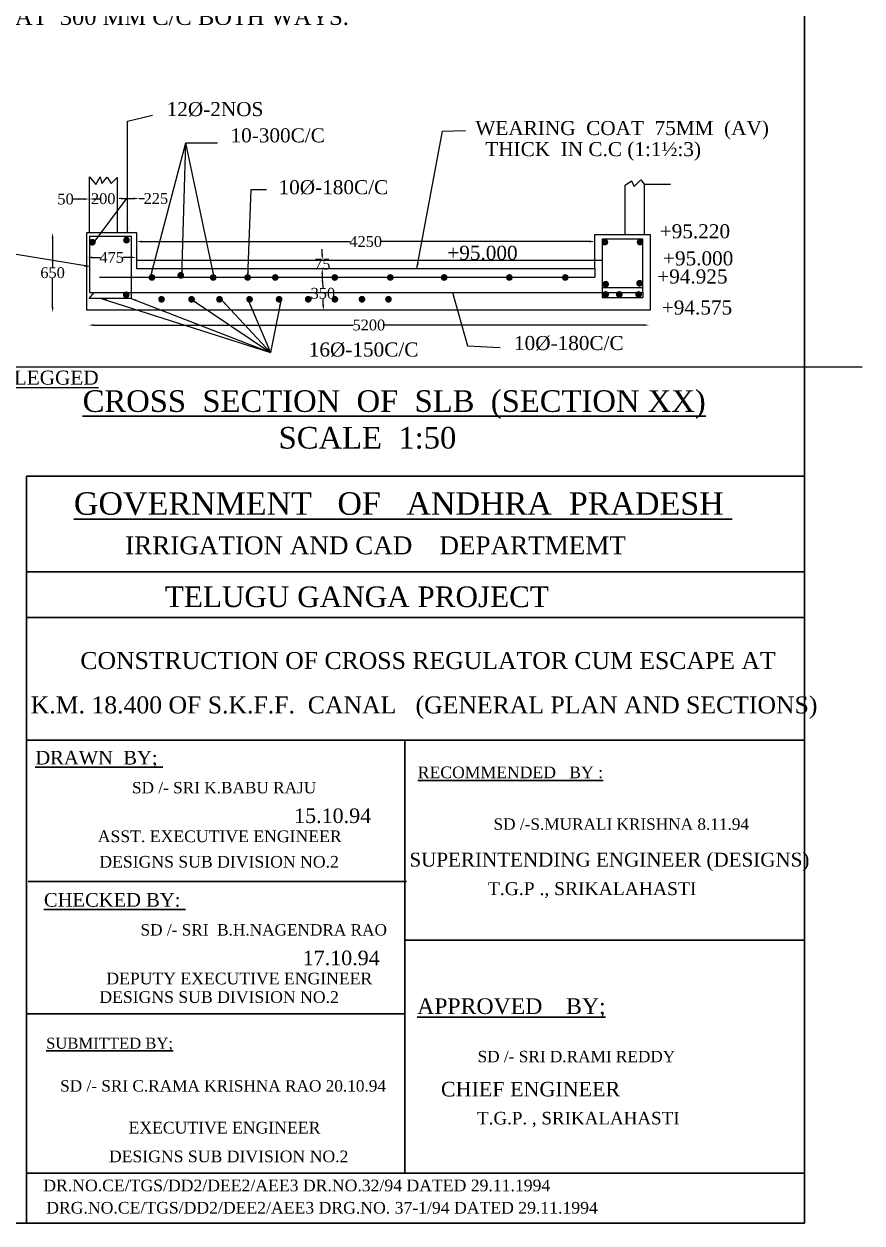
# Model space of a CAD drawing. Header units: millimetres. Extents: x 4336 to 90516, y 1888 to 56787.
# Drawn here: x 75007 to 90516, y 1888 to 24080 of the extents above; entities that cross this region are included whole.
import ezdxf

# ---------------------------------------------------------------- set-up
doc = ezdxf.new("R2010")
doc.units = ezdxf.units.MM
doc.header["$MEASUREMENT"] = 0
doc.header["$PDMODE"] = 66
doc.header["$PDSIZE"] = 170
for name, color, linetype in [('DIM', 5, 'Continuous'), ('DWG. LINE', 1, 'Continuous'), ('HATCH', 2, 'Continuous'), ('TEXT', 7, 'Continuous')]:
    doc.layers.add(name, color=color, linetype=linetype)
doc.layers.add('TITLE', color=7, linetype='Continuous', lineweight=30)
doc.styles.get("Standard").update_dxf_attribs({"font": 'TIMES.TTF', "height": 200})
doc.dimstyles.get("Standard").update_dxf_attribs({"dimtxt": 200, "dimasz": 100, "dimexe": 0.18, "dimexo": 0.0625, "dimgap": 0.09, "dimtad": 0, "dimtih": 1, "dimtoh": 1, "dimdec": 1, "dimzin": 0, "dimdsep": 46, "dimtxsty": 'Standard', "dimcen": 0.09, "dimse1": 1, "dimse2": 1, "dimclrd": 5, "dimclre": 5, "dimclrt": 4, "dimadec": 0, "dimazin": 0, "dimtfac": 1, "dimtdec": 1, "dimtofl": 0, "dimtmove": 0, "dimatfit": 3, "dimfxl": 1, "dimtolj": 1, "dimtzin": 0, "dimarcsym": 0})

# ---------------------------------------------------------------- blocks, each defined once
blk = doc.blocks.new('*D144')
at = {"layer": 'Defpoints', "color": 0}
for p in [(75488, 20214), (75537, 20214), (75488, 18739)]:
    blk.add_point(p, dxfattribs=at)
at = {"layer": 'DIM', "color": 5, "lineweight": -2}
for p, q in [((75537, 20114), (75537, 19578)), ((75537, 18839), (75537, 19375))]:
    blk.add_line(p, q, dxfattribs=at)
at = {"layer": 'DIM', "color": 5}
for points in [[(75520, 20114), (75553, 20114), (75537, 20214)], [(75520, 18839), (75553, 18839), (75537, 18739)]]:
    blk.add_solid(points, dxfattribs=at)
at = {"layer": 'DIM', "color": 4, "insert": (75537, 19476), "char_height": 200, "attachment_point": 5}
blk.add_mtext('\\A1;650', dxfattribs=at)
blk = doc.blocks.new('*D145')
at = {"layer": 'Defpoints', "color": 0}
for p in [(76112, 20837), (76218, 20840), (76218, 20838)]:
    blk.add_point(p, dxfattribs=at)
at = {"layer": 'DIM', "color": 5, "lineweight": -2}
for p, q in [((76012, 20839), (75912, 20839)), ((76318, 20841), (76418, 20842))]:
    blk.add_line(p, q, dxfattribs=at)
at = {"layer": 'DIM', "color": 5}
for points in [[(76012, 20856), (76012, 20823), (76112, 20840)], [(76318, 20858), (76319, 20824), (76218, 20840)]]:
    blk.add_solid(points, dxfattribs=at)
at = {"layer": 'DIM', "color": 4, "insert": (75777, 20839), "char_height": 200, "attachment_point": 5}
blk.add_mtext('\\A1;50', dxfattribs=at)
blk = doc.blocks.new('*D146')
at = {"layer": 'Defpoints', "color": 0}
for p in [(76218, 20840), (76730, 20849), (76730, 20849)]:
    blk.add_point(p, dxfattribs=at)
at = {"layer": 'DIM', "color": 5, "lineweight": -2}
for p, q in [((76118, 20839), (76018, 20837)), ((76830, 20851), (76930, 20853))]:
    blk.add_line(p, q, dxfattribs=at)
at = {"layer": 'DIM', "color": 5}
for points in [[(76830, 20868), (76830, 20834), (76730, 20849)], [(76118, 20855), (76119, 20822), (76218, 20840)]]:
    blk.add_solid(points, dxfattribs=at)
at = {"layer": 'DIM', "color": 4, "insert": (76474, 20845), "char_height": 200, "attachment_point": 5}
blk.add_mtext('\\A1;200', dxfattribs=at)
blk = doc.blocks.new('*D147')
at = {"layer": 'Defpoints', "color": 0}
for p in [(76730, 20849), (77140, 20849), (77140, 20849)]:
    blk.add_point(p, dxfattribs=at)
at = {"layer": 'DIM', "color": 5, "lineweight": -2}
for p, q in [((76830, 20849), (77040, 20849)), ((77140, 20849), (77240, 20849))]:
    blk.add_line(p, q, dxfattribs=at)
at = {"layer": 'DIM', "color": 5}
for points in [[(76830, 20866), (76830, 20833), (76730, 20849)], [(77040, 20866), (77040, 20833), (77140, 20849)]]:
    blk.add_solid(points, dxfattribs=at)
at = {"layer": 'DIM', "color": 4, "insert": (77448, 20849), "char_height": 200, "attachment_point": 5}
blk.add_mtext('\\A1;225', dxfattribs=at)
blk = doc.blocks.new('*D148')
at = {"layer": 'Defpoints', "color": 0}
for p in [(76173, 19757), (77089, 19760), (77089, 19759)]:
    blk.add_point(p, dxfattribs=at)
at = {"layer": 'DIM', "color": 5, "lineweight": -2}
for p, q in [((76273, 19758), (76421, 19759)), ((76989, 19760), (76841, 19759))]:
    blk.add_line(p, q, dxfattribs=at)
at = {"layer": 'DIM', "color": 5}
for points in [[(76273, 19775), (76273, 19742), (76173, 19758)], [(76989, 19776), (76989, 19743), (77089, 19760)]]:
    blk.add_solid(points, dxfattribs=at)
at = {"layer": 'DIM', "color": 4, "insert": (76631, 19759), "char_height": 200, "attachment_point": 5}
blk.add_mtext('\\A1;475', dxfattribs=at)
blk = doc.blocks.new('*D149')
at = {"layer": 'Defpoints', "color": 0}
for p in [(77089, 20099), (85573, 20101), (85573, 20054)]:
    blk.add_point(p, dxfattribs=at)
at = {"layer": 'DIM', "color": 5, "lineweight": -2}
for p, q in [((77189, 20052), (81043, 20053)), ((85473, 20054), (81619, 20053))]:
    blk.add_line(p, q, dxfattribs=at)
at = {"layer": 'DIM', "color": 5}
for points in [[(77189, 20069), (77189, 20036), (77089, 20052)], [(85473, 20071), (85473, 20037), (85573, 20054)]]:
    blk.add_solid(points, dxfattribs=at)
at = {"layer": 'DIM', "color": 4, "insert": (81331, 20053), "char_height": 200, "attachment_point": 5}
blk.add_mtext('\\A1;4250', dxfattribs=at)
blk = doc.blocks.new('*D150')
at = {"layer": 'Defpoints', "color": 0}
for p in [(80295, 19711), (80295, 19555), (80528, 19555)]:
    blk.add_point(p, dxfattribs=at)
at = {"layer": 'DIM', "color": 5, "lineweight": -2}
for p, q in [((80528, 19811), (80528, 19911)), ((80528, 19455), (80528, 19355))]:
    blk.add_line(p, q, dxfattribs=at)
at = {"layer": 'DIM', "color": 5}
for points in [[(80545, 19811), (80511, 19811), (80528, 19711)], [(80545, 19455), (80511, 19455), (80528, 19555)]]:
    blk.add_solid(points, dxfattribs=at)
at = {"layer": 'DIM', "color": 4, "insert": (80528, 19633), "char_height": 200, "attachment_point": 5}
blk.add_mtext('\\A1;75', dxfattribs=at)
blk = doc.blocks.new('*D151')
at = {"layer": 'Defpoints', "color": 0}
for p in [(80528, 19405), (80549, 18783), (80549, 18783)]:
    blk.add_point(p, dxfattribs=at)
at = {"layer": 'DIM', "color": 5, "lineweight": -2}
for p, q in [((80531, 19305), (80535, 19196)), ((80546, 18883), (80542, 18992))]:
    blk.add_line(p, q, dxfattribs=at)
at = {"layer": 'DIM', "color": 5}
for points in [[(80548, 19306), (80515, 19304), (80528, 19405)], [(80563, 18883), (80529, 18882), (80549, 18783)]]:
    blk.add_solid(points, dxfattribs=at)
at = {"layer": 'DIM', "color": 4, "insert": (80539, 19094), "char_height": 200, "attachment_point": 5}
blk.add_mtext('\\A1;350', dxfattribs=at)
blk = doc.blocks.new('*D152')
at = {"layer": 'Defpoints', "color": 0}
for p in [(76203, 18516), (86577, 18516), (86577, 18507)]:
    blk.add_point(p, dxfattribs=at)
at = {"layer": 'DIM', "color": 5, "lineweight": -2}
for p, q in [((76303, 18507), (81107, 18507)), ((86477, 18507), (81673, 18507))]:
    blk.add_line(p, q, dxfattribs=at)
at = {"layer": 'DIM', "color": 5}
for points in [[(76303, 18524), (76303, 18491), (76203, 18507)], [(86477, 18524), (86477, 18491), (86577, 18507)]]:
    blk.add_solid(points, dxfattribs=at)
at = {"layer": 'DIM', "color": 4, "insert": (81390, 18507), "char_height": 200, "attachment_point": 5}
blk.add_mtext('\\A1;5200', dxfattribs=at)

msp = doc.modelspace()

# ---------------------------------------------------------------- linework, layer by layer
at = {"layer": 'DIM'}
msp.add_lwpolyline([(46231.5, 17732.07), (90516.43, 17732.07)], dxfattribs=at)
at = {"layer": 'DWG. LINE'}
for points in [[(76218.46, 20219.04), (76218.46, 21251.05), (76335.33, 21111.98), (76418.84, 21253.58), (76449.21, 21129.68), (76545.38, 21243.47), (76623.84, 21129.68), (76730.13, 21235.88), (76730.13, 20219.04)], [(86136.02, 20182.98), (86136.02, 21094.32), (86248.59, 21179.05), (86299.92, 21074.26), (86424.89, 21194.66), (86482.92, 21116.62), (86969.42, 21116.62)], [(86482.92, 21116.62), (86482.92, 20182.98)], [(76218.29, 20154.98), (76988.56, 20154.98), (76988.56, 19000.89), (76211.69, 19000.89), (76306.95, 19111.64)], [(76218.29, 20154.98), (76218.29, 19111.64), (86457.93, 19111.64), (86457.93, 20098.94), (85705.02, 20098.94), (85705.02, 19199.92), (86457.93, 19199.92)], [(77089.04, 19710.63), (85705.02, 19710.63)], [(85572.9, 19554.92), (85572.9, 19395.6)], [(76404.31, 19395.6), (85572.9, 19395.6)], [(85705.02, 19199.92), (85705.02, 19111.64)], [(85705.02, 19111.64), (85705.02, 19015.84), (86457.93, 19015.84)], [(86457.93, 19111.64), (86457.93, 19015.84)]]:
    msp.add_lwpolyline(points, dxfattribs=at)
msp.add_lwpolyline([(76172.91, 20219.04), (77089.04, 20219.04), (77089.04, 19554.92), (85572.9, 19554.92), (85572.9, 20182.98), (86598.76, 20182.98), (86598.76, 18782.61), (76172.91, 18782.61), (76172.91, 20219.04)], close=True, dxfattribs=at)
at = {"layer": 'HATCH', "const_width": 60.84}
for points in [[(76240.57, 20040.15, 1), (76303.53, 20040.15, 1)], [(76873.23, 20078.65, 1), (76936.19, 20078.65, 1)], [(85725.98, 20042.47, 1), (85788.94, 20042.47, 1)], [(86377.98, 20042.47, 1), (86440.94, 20042.47, 1)], [(77343.92, 19387.81, 1), (77406.89, 19387.81, 1)], [(77877.46, 19427.08, 1), (77940.42, 19427.08, 1)], [(78478.13, 19387.81, 1), (78541.09, 19387.81, 1)], [(79114.92, 19387.81, 1), (79177.88, 19387.81, 1)], [(79626.15, 19387.81, 1), (79689.11, 19387.81, 1)], [(80727.66, 19387.81, 1), (80790.62, 19387.81, 1)], [(81754.94, 19387.81, 1), (81817.9, 19387.81, 1)], [(82752.01, 19387.81, 1), (82814.97, 19387.81, 1)], [(83958.85, 19387.81, 1), (84021.81, 19387.81, 1)], [(84993.32, 19387.81, 1), (85056.28, 19387.81, 1)], [(85740.46, 19262.81, 1), (85803.42, 19262.81, 1)], [(86368.15, 19281.38, 1), (86431.11, 19281.38, 1)], [(76867.28, 19067.18, 1), (76930.24, 19067.18, 1)], [(85740.46, 19073.54, 1), (85803.42, 19073.54, 1)], [(85993.93, 19073.54, 1), (86056.89, 19073.54, 1)], [(86351.1, 19073.54, 1), (86414.06, 19073.54, 1)], [(77521.05, 18984.53, 1), (77584.01, 18984.53, 1)], [(78076.77, 18984.53, 1), (78139.74, 18984.53, 1)], [(78594.27, 18984.53, 1), (78657.23, 18984.53, 1)], [(79150.22, 18984.53, 1), (79213.18, 18984.53, 1)], [(79697.35, 18984.53, 1), (79760.31, 18984.53, 1)], [(80236.86, 18984.53, 1), (80299.82, 18984.53, 1)], [(80729.42, 18984.53, 1), (80792.38, 18984.53, 1)], [(81231.08, 18984.53, 1), (81294.04, 18984.53, 1)], [(81721.47, 18984.53, 1), (81784.44, 18984.53, 1)]]:
    msp.add_lwpolyline(points, format="xyb", close=True, dxfattribs=at)
at = {"layer": 'TITLE', "lineweight": 30}
for p, q in [((75052, 15712.53), (89452, 15712.53)), ((89452, 15712.53), (89452, 1887.5)), ((75052, 13940.33), (89452, 13940.33)), ((75052, 13095.91), (89452, 13095.91)), ((75052, 10827.03), (89452, 10827.03)), ((75082, 8206.42), (82085.78, 8206.42)), ((75052, 5756.6), (82055.78, 5756.6)), ((89452, 2807.43), (75052, 2807.43)), ((75052, 1887.5), (89452, 1887.5))]:
    msp.add_line(p, q, dxfattribs=at)
msp.add_lwpolyline([(4336.5, 56787), (89452, 56787), (89452, 1887.5), (4336.5, 1887.5), (4336.5, 56787)], close=True, dxfattribs=at)
at = {"layer": 'TITLE'}
msp.add_lwpolyline([(75052, 1887.5), (75052, 15712.53)], dxfattribs=at)
at = {"layer": 'TITLE', "lineweight": 30}
for points in [[(82055.78, 10827.03), (82055.78, 2807.43)], [(82055.78, 7123.92), (89452, 7123.92)]]:
    msp.add_lwpolyline(points, dxfattribs=at)

# ---------------------------------------------------------------- texts
at = {"layer": 'TEXT'}
for s, height, p in [('8 MM %%C AT  300 MM C/C BOTH WAYS. ', 300, (73140.2, 24062.16)), ('12%%C-2NOS', 260, (77648.09, 22374.35)), ('WEARING  COAT  75MM  (AV)', 260, (83361.02, 22024.34)), ('10-300C/C', 260, (78829.71, 21888.88)), ('THICK  IN C.C (1:1½:3)', 260, (83544.38, 21633.53)), ('10%%C-180C/C', 260, (79718.68, 20928.99)), ('+95.220', 260, (86773.38, 20113.44)), ('+95.000', 260, (82841.24, 19714.82)), ('+95.000', 260, (86832.9, 19612.16)), ('+94.925', 260, (86726.61, 19276.56)), ('+94.575', 260, (86811.5, 18702.31)), ('10%%C-180C/C', 260, (84075.91, 18044.81)), ('16%%C-150C/C', 260, (80278.04, 17925.12)), ('%%U5NOS  6%%C-2  LEGGED', 260, (72637.21, 17404.3))]:
    msp.add_text(s, height=height, dxfattribs=at).set_placement(p)
at = {"layer": 'TITLE'}
for s, p in [('%%UCROSS  SECTION  OF  SLB  (SECTION XX)', (76092.77, 16900.34)), ('SCALE  1:50', (79719.16, 16221.41))]:
    msp.add_text(s, height=400, dxfattribs=at).set_placement(p)
at = {"layer": 'TITLE', "lineweight": 30}
for s, height, p in [('%%UGOVERNMENT   OF   ANDHRA  PRADESH ', 416.6214, (75931.08, 14996.09)), ('IRRIGATION AND CAD    DEPARTMEMT ', 331.638, (76880.25, 14264.22)), ('TELUGU GANGA PROJECT', 381.5015, (77615.41, 13287.92)), ('CONSTRUCTION OF CROSS REGULATOR CUM ESCAPE AT ', 314.8658, (76050.11, 12141.06)), (' K.M. 18.400 OF S.K.F.F.  CANAL   (GENERAL PLAN AND SECTIONS)', 314.8658, (75013.39, 11319.69)), ('%%UDRAWN  BY; ', 251.9106, (75217.44, 10374.26)), ('%%URECOMMENDED   BY :', 216.1842, (82294.63, 10119.91)), ('SD /- SRI K.BABU RAJU', 211.0266, (77006.02, 9840.04)), ('15.10.94', 269.885, (80005.81, 9291.23)), ('SD /-S.MURALI KRISHNA 8.11.94', 211.0266, (83697.56, 9165.67)), ('ASST. EXECUTIVE ENGINEER', 216.4859, (76372.46, 8936.71)), ('DESIGNS SUB DIVISION NO.2', 216.4859, (76401.95, 8465.37)), ('SUPERINTENDING ENGINEER (DESIGNS)', 257.9407, (82141.08, 8484.19)), ('%%UCHECKED BY: ', 251.9106, (75376.18, 7742.28)), ('T.G.P ., SRIKALAHASTI', 239.5164, (83593.12, 7956.57)), ('SD /- SRI  B.H.NAGENDRA RAO', 211.0266, (77164.75, 7208.05)), ('17.10.94', 269.885, (80164.55, 6659.24)), ('DEPUTY EXECUTIVE ENGINEER', 216.4859, (76531.19, 6304.73)), ('DESIGNS SUB DIVISION NO.2', 216.4859, (76401.95, 5961.38)), ('%%UAPPROVED    BY;', 290.6661, (82283.08, 5755.85)), ('%%USUBMITTED BY;', 203.4675, (75417.54, 5113.44)), ('SD /- SRI D.RAMI REDDY', 211.0266, (83402.28, 4863.11)), ('SD /- SRI C.RAMA KRISHNA RAO 20.10.94', 211.0266, (75677.01, 4320.03)), ('CHIEF ENGINEER', 269.8849, (82723.66, 4230.28)), ('T.G.P. , SRIKALAHASTI', 232.5329, (83393.26, 3711.99)), ('EXECUTIVE ENGINEER', 216.4859, (76941.79, 3544.14)), ('DESIGNS SUB DIVISION NO.2', 216.4859, (76578.96, 3012.21)), ('DR.NO.CE/TGS/DD2/DEE2/AEE3 DR.NO.32/94 DATED 29.11.1994', 216.4859, (75364.48, 2474.38)), ('DRG.NO.CE/TGS/DD2/DEE2/AEE3 DRG.NO. 37-1/94 DATED 29.11.1994', 216.4859, (75418.21, 2061.56))]:
    msp.add_text(s, height=height, dxfattribs=at).set_placement(p)

# ---------------------------------------------------------------- dimensions: what is measured, and where the dimension line sits
at = {"layer": 'DIM'}
dim = msp.add_linear_dim(base=(76218.45, 20840.47), p1=(76112, 20837.11), p2=(76218.46, 20837.7), angle=0.316574, text='50', dimstyle='Standard', dxfattribs=at)
dim.commit()
dim.dimension.update_dxf_attribs({"geometry": '*D145', "text_midpoint": (75776.57, 20838.78), "dimtype": 161})
for p1, p2, distance, text, picture, middle in [((76218.45, 20840.47), (76730.13, 20849.24), 0, '200', '*D146', (76474.29, 20844.86)), ((76730.13, 20849.24), (77139.61, 20849.24), 0, '225', '*D147', (77448.28, 20849.24)), ((75487.9, 18738.57), (75487.9, 20214.27), -48.6, '650', '*D144', (75536.5, 19476.42)), ((77089.04, 20099.22), (85572.9, 20101.06), -47.03, '4250', '*D149', (81330.98, 20053.11)), ((76172.91, 19756.93), (77089.04, 19758.68), 1.12, '475', '*D148', (76630.97, 19758.92)), ((80528.05, 19404.94), (80549.46, 18782.61), 0, '350', '*D151', (80538.76, 19093.77)), ((76202.62, 18516.09), (86577.47, 18516.09), -8.61, '5200', '*D152', (81390.04, 18507.48))]:
    dim = msp.add_aligned_dim(p1=p1, p2=p2, distance=distance, text=text, dimstyle='Standard', dxfattribs=at)
    dim.commit()
    dim.dimension.update_dxf_attribs({"geometry": picture, "text_midpoint": middle})
dim = msp.add_linear_dim(base=(80528.03, 19554.94), p1=(80295.47, 19710.63), p2=(80295.48, 19554.92), angle=270.004693, text='75', dimstyle='Standard', override={"dimtxt": 150}, dxfattribs=at)
dim.commit()
dim.dimension.update_dxf_attribs({"geometry": '*D150', "text_midpoint": (80528.03, 19632.79), "dimtype": 161})

# ---------------------------------------------------------------- leaders
for points in [[(76921.67, 20219.04), (76921.67, 22281.65), (77383.61, 22389.2)], [(82280.02, 19554.92), (82752.28, 22097.61), (83176.64, 22108.28)], [(77349.49, 19395.6), (78001.23, 21880.38), (78587.57, 21880.38)], [(77929.97, 19395.6), (78001.23, 21880.38)], [(78524.47, 19395.6), (78001.23, 21880.38)], [(79151.08, 19395.6), (79213.91, 21018.88), (79494.52, 21018.88)], [(76268.04, 19992.69), (76901.82, 20840.71)], [(76218.29, 19588.24), (74786.09, 19826.31)], [(82939.86, 19111.64), (83213.78, 18124.73), (83821.07, 18095.03)], [(76438.58, 19000.89), (79571.99, 18002.3)], [(76988.56, 19000.89), (79571.99, 18002.3)], [(78117.1, 18975.72), (79571.99, 18002.3)], [(78661.9, 18975.07), (79571.99, 18002.3)], [(79163.42, 18953.64), (79571.99, 18002.3)], [(79761.5, 18956.31), (79571.99, 18002.3)]]:
    msp.add_leader(points, dimstyle='Standard', override={"dimgap": 0.09, "dimtad": 0}, dxfattribs=at)

doc.saveas('drawing.dxf')
